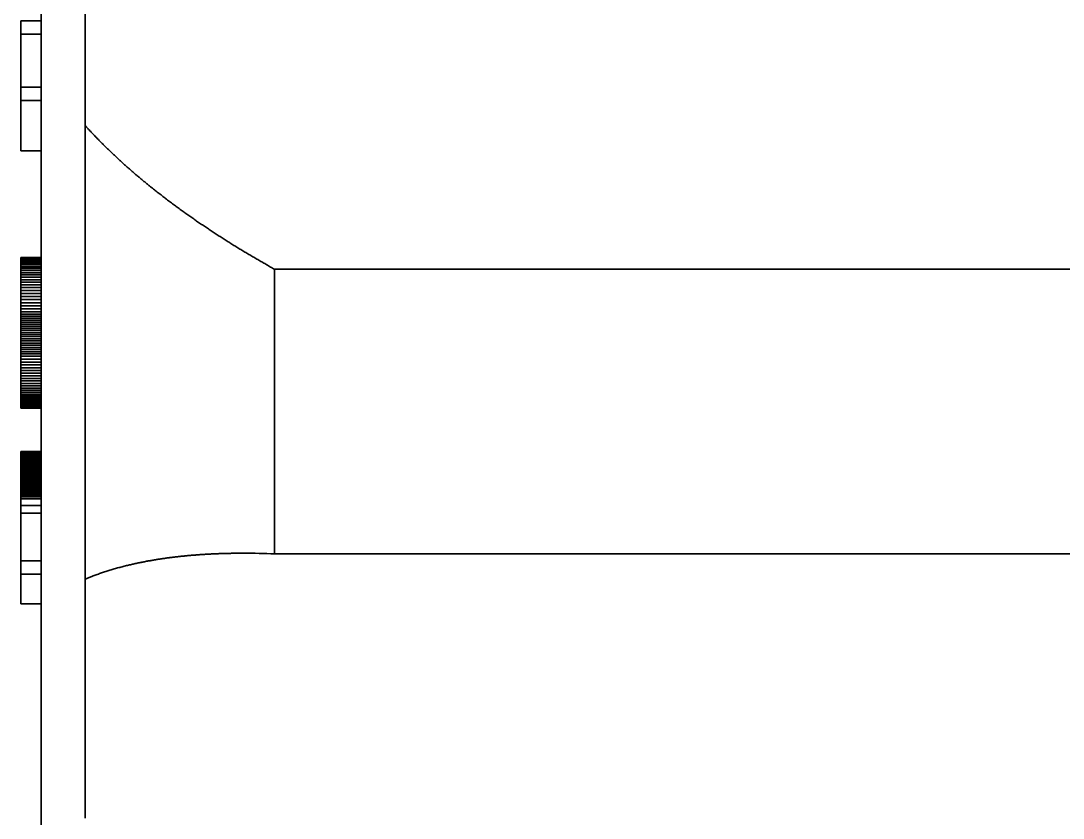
# Model space of a CAD drawing. Extents: x 23 to 417, y 3 to 294.
# Drawn here: x 45.24 to 52.93, y 200.03 to 205.91 of the extents above; entities that cross this region are included whole.
import ezdxf

# ---------------------------------------------------------------- set-up
doc = ezdxf.new("R2010")
doc.units = 0
doc.layers.get('0').update_dxf_attribs({"lineweight": 13})

# ---------------------------------------------------------------- blocks, each defined once
blk = doc.blocks.new('BLOCK4521')
at = {"color": 1, "lineweight": 35}
for p, q in [((-599.502, -22.625), (-599.502, 0)), ((-599.502, 0), (-599.502, -25.1)), ((-572.052, -16.36), (-596.058, -16.36)), ((-572.052, -20.56), (-596.058, -20.56))]:
    blk.add_line(p, q, dxfattribs=at)
at = {"color": 1, "lineweight": 35, "ltscale": 0.108185}
blk.add_line((-598.852, -14.241), (-598.852, -9.914), dxfattribs=at)
at = {"color": 1, "lineweight": 35, "ltscale": 0.0075}
for p, q in [((-599.502, -12.693), (-599.802, -12.693)), ((-599.502, -12.892), (-599.802, -12.892)), ((-599.502, -13.672), (-599.802, -13.672)), ((-599.502, -13.87), (-599.802, -13.87)), ((-599.502, -14.611), (-599.802, -14.611)), ((-599.502, -16.186), (-599.802, -16.186)), ((-599.502, -16.199), (-599.802, -16.199)), ((-599.502, -16.215), (-599.802, -16.215)), ((-599.502, -16.232), (-599.802, -16.232)), ((-599.502, -16.252), (-599.802, -16.252)), ((-599.502, -16.273), (-599.802, -16.273)), ((-599.502, -16.297), (-599.802, -16.297)), ((-599.502, -16.322), (-599.802, -16.322)), ((-599.502, -16.35), (-599.802, -16.35)), ((-599.502, -16.379), (-599.802, -16.379)), ((-599.502, -16.411), (-599.802, -16.411)), ((-599.502, -16.444), (-599.802, -16.444)), ((-599.502, -16.478), (-599.802, -16.478)), ((-599.502, -16.514), (-599.802, -16.514)), ((-599.502, -16.552), (-599.802, -16.552)), ((-599.502, -16.591), (-599.802, -16.591)), ((-599.502, -16.631), (-599.802, -16.631)), ((-599.502, -16.673), (-599.802, -16.673)), ((-599.502, -16.716), (-599.802, -16.716)), ((-599.502, -16.761), (-599.802, -16.761)), ((-599.502, -16.807), (-599.802, -16.807)), ((-599.502, -16.855), (-599.802, -16.855)), ((-599.502, -16.9), (-599.802, -16.9)), ((-599.502, -16.944), (-599.802, -16.944)), ((-599.502, -16.987), (-599.802, -16.987)), ((-599.502, -17.021), (-599.802, -17.021)), ((-599.502, -17.051), (-599.802, -17.051)), ((-599.502, -17.08), (-599.802, -17.08)), ((-599.502, -17.11), (-599.802, -17.11)), ((-599.502, -17.14), (-599.802, -17.14)), ((-599.502, -17.17), (-599.802, -17.17)), ((-599.502, -17.2), (-599.802, -17.2)), ((-599.502, -17.231), (-599.802, -17.231)), ((-599.502, -17.261), (-599.802, -17.261)), ((-599.502, -17.292), (-599.802, -17.292)), ((-599.502, -17.323), (-599.802, -17.323)), ((-599.502, -17.354), (-599.802, -17.354)), ((-599.502, -17.386), (-599.802, -17.386)), ((-599.502, -17.417), (-599.802, -17.417)), ((-599.502, -17.449), (-599.802, -17.449)), ((-599.502, -17.481), (-599.802, -17.481)), ((-599.502, -17.513), (-599.802, -17.513)), ((-599.502, -17.545), (-599.802, -17.545)), ((-599.502, -17.577), (-599.802, -17.577)), ((-599.502, -17.61), (-599.802, -17.61)), ((-599.502, -17.642), (-599.802, -17.642)), ((-599.502, -17.686), (-599.802, -17.686)), ((-599.502, -17.729), (-599.802, -17.729)), ((-599.502, -17.771), (-599.802, -17.771)), ((-599.502, -17.813), (-599.802, -17.813)), ((-599.502, -17.853), (-599.802, -17.853)), ((-599.502, -17.893), (-599.802, -17.893)), ((-599.502, -17.932), (-599.802, -17.932)), ((-599.502, -17.97), (-599.802, -17.97)), ((-599.502, -18.007), (-599.802, -18.007)), ((-599.502, -18.044), (-599.802, -18.044)), ((-599.502, -18.079), (-599.802, -18.079)), ((-599.502, -18.113), (-599.802, -18.113)), ((-599.502, -18.144), (-599.802, -18.144)), ((-599.502, -18.174), (-599.802, -18.174)), ((-599.502, -18.202), (-599.802, -18.202)), ((-599.502, -18.229), (-599.802, -18.229)), ((-599.502, -18.253), (-599.802, -18.253)), ((-599.502, -18.276), (-599.802, -18.276)), ((-599.502, -18.297), (-599.802, -18.297)), ((-599.502, -18.317), (-599.802, -18.317)), ((-599.502, -18.334), (-599.802, -18.334)), ((-599.502, -18.35), (-599.802, -18.35)), ((-599.502, -18.364), (-599.802, -18.364)), ((-599.502, -18.376), (-599.802, -18.376)), ((-599.502, -18.386), (-599.802, -18.386)), ((-599.502, -18.394), (-599.802, -18.394)), ((-599.502, -18.4), (-599.802, -18.4)), ((-599.502, -18.405), (-599.802, -18.405)), ((-599.502, -18.408), (-599.802, -18.408)), ((-599.502, -18.409), (-599.802, -18.409)), ((-599.502, -19.05), (-599.802, -19.05)), ((-599.502, -19.05), (-599.802, -19.05)), ((-599.502, -19.051), (-599.802, -19.051)), ((-599.502, -19.053), (-599.802, -19.053)), ((-599.502, -19.056), (-599.802, -19.056)), ((-599.502, -19.06), (-599.802, -19.06)), ((-599.502, -19.064), (-599.802, -19.064)), ((-599.502, -19.069), (-599.802, -19.069)), ((-599.502, -19.075), (-599.802, -19.075)), ((-599.502, -19.082), (-599.802, -19.082)), ((-599.502, -19.089), (-599.802, -19.089)), ((-599.502, -19.098), (-599.802, -19.098)), ((-599.502, -19.106), (-599.802, -19.106)), ((-599.502, -19.115), (-599.802, -19.115)), ((-599.502, -19.125), (-599.802, -19.125)), ((-599.502, -19.135), (-599.802, -19.135)), ((-599.502, -19.145), (-599.802, -19.145)), ((-599.502, -19.156), (-599.802, -19.156)), ((-599.502, -19.168), (-599.802, -19.168)), ((-599.502, -19.18), (-599.802, -19.18)), ((-599.502, -19.192), (-599.802, -19.192)), ((-599.502, -19.204), (-599.802, -19.204)), ((-599.502, -19.217), (-599.802, -19.217)), ((-599.502, -19.23), (-599.802, -19.23)), ((-599.502, -19.244), (-599.802, -19.244)), ((-599.502, -19.257), (-599.802, -19.257)), ((-599.502, -19.271), (-599.802, -19.271)), ((-599.502, -19.285), (-599.802, -19.285)), ((-599.502, -19.299), (-599.802, -19.299)), ((-599.502, -19.314), (-599.802, -19.314)), ((-599.502, -19.328), (-599.802, -19.328)), ((-599.502, -19.344), (-599.802, -19.344)), ((-599.502, -19.359), (-599.802, -19.359)), ((-599.502, -19.376), (-599.802, -19.376)), ((-599.502, -19.393), (-599.802, -19.393)), ((-599.502, -19.41), (-599.802, -19.41)), ((-599.502, -19.428), (-599.802, -19.428)), ((-599.502, -19.447), (-599.802, -19.447)), ((-599.502, -19.467), (-599.802, -19.467)), ((-599.502, -19.487), (-599.802, -19.487)), ((-599.502, -19.507), (-599.802, -19.507)), ((-599.502, -19.529), (-599.802, -19.529)), ((-599.502, -19.551), (-599.802, -19.551)), ((-599.502, -19.573), (-599.802, -19.573)), ((-599.502, -19.596), (-599.802, -19.596)), ((-599.502, -19.62), (-599.802, -19.62)), ((-599.502, -19.645), (-599.802, -19.645)), ((-599.502, -19.67), (-599.802, -19.67)), ((-599.502, -19.695), (-599.802, -19.695)), ((-599.502, -19.721), (-599.802, -19.721)), ((-599.502, -19.748), (-599.802, -19.748)), ((-599.502, -19.849), (-599.802, -19.849)), ((-599.502, -19.959), (-599.802, -19.959)), ((-599.502, -20.663), (-599.802, -20.663)), ((-599.502, -20.861), (-599.802, -20.861)), ((-599.502, -21.298), (-599.802, -21.298))]:
    blk.add_line(p, q, dxfattribs=at)
at = {"color": 1, "lineweight": 35, "ltscale": 0.004962}
blk.add_line((-599.802, -12.693), (-599.802, -12.892), dxfattribs=at)
at = {"color": 1, "lineweight": 35, "ltscale": 0.019492}
blk.add_line((-599.802, -12.892), (-599.802, -13.672), dxfattribs=at)
at = {"color": 1, "lineweight": 35, "ltscale": 0.004963}
for p, q in [((-599.802, -13.672), (-599.802, -13.87)), ((-599.802, -20.663), (-599.802, -20.861))]:
    blk.add_line(p, q, dxfattribs=at)
at = {"color": 1, "lineweight": 35, "ltscale": 0.018527}
blk.add_line((-599.802, -13.87), (-599.802, -14.611), dxfattribs=at)
at = {"color": 1, "lineweight": 35, "ltscale": 0.167327}
blk.add_line((-598.852, -20.934), (-598.852, -14.241), dxfattribs=at)
at = {"color": 1, "lineweight": 35, "ltscale": 0.039369}
blk.add_line((-599.502, -14.611), (-599.502, -16.186), dxfattribs=at)
at = {"color": 1, "lineweight": 35, "ltscale": 0.00033685}
blk.add_line((-599.802, -16.186), (-599.802, -16.199), dxfattribs=at)
at = {"color": 1, "lineweight": 35, "ltscale": 0.0003868}
blk.add_line((-599.802, -16.199), (-599.802, -16.215), dxfattribs=at)
at = {"color": 1, "lineweight": 35, "ltscale": 0.000436775}
blk.add_line((-599.802, -16.215), (-599.802, -16.232), dxfattribs=at)
at = {"color": 1, "lineweight": 35, "ltscale": 0.000486775}
blk.add_line((-599.802, -16.232), (-599.802, -16.252), dxfattribs=at)
at = {"color": 1, "lineweight": 35, "ltscale": 0.000536725}
blk.add_line((-599.802, -16.252), (-599.802, -16.273), dxfattribs=at)
at = {"color": 1, "lineweight": 35, "ltscale": 0.0005863}
blk.add_line((-599.802, -16.273), (-599.802, -16.297), dxfattribs=at)
at = {"color": 1, "lineweight": 35, "ltscale": 0.0006363}
blk.add_line((-599.802, -16.297), (-599.802, -16.322), dxfattribs=at)
at = {"color": 1, "lineweight": 35, "ltscale": 0.000686275}
blk.add_line((-599.802, -16.322), (-599.802, -16.35), dxfattribs=at)
at = {"color": 1, "lineweight": 35, "ltscale": 0.00073585}
blk.add_line((-599.802, -16.35), (-599.802, -16.379), dxfattribs=at)
at = {"color": 1, "lineweight": 35, "ltscale": 0.0007862}
blk.add_line((-599.802, -16.379), (-599.802, -16.411), dxfattribs=at)
at = {"color": 1, "lineweight": 35, "ltscale": 0.00082895}
blk.add_line((-599.802, -16.411), (-599.802, -16.444), dxfattribs=at)
at = {"color": 1, "lineweight": 35, "ltscale": 0.000864775}
blk.add_line((-599.802, -16.444), (-599.802, -16.478), dxfattribs=at)
at = {"color": 1, "lineweight": 35, "ltscale": 0.105014}
blk.add_line((-596.058, -16.36), (-596.058, -20.56), dxfattribs=at)
at = {"color": 1, "lineweight": 35, "ltscale": 0.000901025}
blk.add_line((-599.802, -16.478), (-599.802, -16.514), dxfattribs=at)
at = {"color": 1, "lineweight": 35, "ltscale": 0.000937275}
blk.add_line((-599.802, -16.514), (-599.802, -16.552), dxfattribs=at)
at = {"color": 1, "lineweight": 35, "ltscale": 0.000973125}
blk.add_line((-599.802, -16.552), (-599.802, -16.591), dxfattribs=at)
at = {"color": 1, "lineweight": 35, "ltscale": 0.001009}
for p, q in [((-599.802, -16.591), (-599.802, -16.631)), ((-599.802, -16.987), (-599.802, -17.027))]:
    blk.add_line(p, q, dxfattribs=at)
at = {"color": 1, "lineweight": 35, "ltscale": 0.001046}
blk.add_line((-599.802, -16.631), (-599.802, -16.673), dxfattribs=at)
at = {"color": 1, "lineweight": 35, "ltscale": 0.001081}
blk.add_line((-599.802, -16.673), (-599.802, -16.716), dxfattribs=at)
at = {"color": 1, "lineweight": 35, "ltscale": 0.001117}
blk.add_line((-599.802, -16.716), (-599.802, -16.761), dxfattribs=at)
at = {"color": 1, "lineweight": 35, "ltscale": 0.001154}
blk.add_line((-599.802, -16.761), (-599.802, -16.807), dxfattribs=at)
at = {"color": 1, "lineweight": 35, "ltscale": 0.00119}
blk.add_line((-599.802, -16.807), (-599.802, -16.855), dxfattribs=at)
at = {"color": 1, "lineweight": 35, "ltscale": 0.001144}
blk.add_line((-599.802, -16.855), (-599.802, -16.9), dxfattribs=at)
at = {"color": 1, "lineweight": 35, "ltscale": 0.001099}
blk.add_line((-599.802, -16.9), (-599.802, -16.944), dxfattribs=at)
at = {"color": 1, "lineweight": 35, "ltscale": 0.001054}
for p, q in [((-599.802, -16.944), (-599.802, -16.987)), ((-599.802, -17.729), (-599.802, -17.771))]:
    blk.add_line(p, q, dxfattribs=at)
at = {"color": 1, "lineweight": 35, "ltscale": 0.00073395}
blk.add_line((-599.802, -17.021), (-599.802, -17.051), dxfattribs=at)
at = {"color": 1, "lineweight": 35, "ltscale": 0.000738525}
blk.add_line((-599.802, -17.051), (-599.802, -17.08), dxfattribs=at)
at = {"color": 1, "lineweight": 35, "ltscale": 0.0007431}
blk.add_line((-599.802, -17.08), (-599.802, -17.11), dxfattribs=at)
at = {"color": 1, "lineweight": 35, "ltscale": 0.000747675}
blk.add_line((-599.802, -17.11), (-599.802, -17.14), dxfattribs=at)
at = {"color": 1, "lineweight": 35, "ltscale": 0.00075225}
blk.add_line((-599.802, -17.14), (-599.802, -17.17), dxfattribs=at)
at = {"color": 1, "lineweight": 35, "ltscale": 0.00075685}
blk.add_line((-599.802, -17.17), (-599.802, -17.2), dxfattribs=at)
at = {"color": 1, "lineweight": 35, "ltscale": 0.0007614}
blk.add_line((-599.802, -17.2), (-599.802, -17.231), dxfattribs=at)
at = {"color": 1, "lineweight": 35, "ltscale": 0.000766375}
blk.add_line((-599.802, -17.231), (-599.802, -17.261), dxfattribs=at)
at = {"color": 1, "lineweight": 35, "ltscale": 0.000770575}
blk.add_line((-599.802, -17.261), (-599.802, -17.292), dxfattribs=at)
at = {"color": 1, "lineweight": 35, "ltscale": 0.000775525}
blk.add_line((-599.802, -17.292), (-599.802, -17.323), dxfattribs=at)
at = {"color": 1, "lineweight": 35, "ltscale": 0.00077935}
blk.add_line((-599.802, -17.323), (-599.802, -17.354), dxfattribs=at)
at = {"color": 1, "lineweight": 35, "ltscale": 0.00034715}
blk.add_line((-599.802, -17.354), (-599.802, -17.368), dxfattribs=at)
at = {"color": 1, "lineweight": 35, "ltscale": 0.000783925}
blk.add_line((-599.802, -17.354), (-599.802, -17.386), dxfattribs=at)
at = {"color": 1, "lineweight": 35, "ltscale": 0.000787725}
blk.add_line((-599.802, -17.386), (-599.802, -17.417), dxfattribs=at)
at = {"color": 1, "lineweight": 35, "ltscale": 0.000791925}
blk.add_line((-599.802, -17.417), (-599.802, -17.449), dxfattribs=at)
at = {"color": 1, "lineweight": 35, "ltscale": 0.000796125}
blk.add_line((-599.802, -17.449), (-599.802, -17.481), dxfattribs=at)
at = {"color": 1, "lineweight": 35, "ltscale": 0.000800325}
blk.add_line((-599.802, -17.481), (-599.802, -17.513), dxfattribs=at)
at = {"color": 1, "lineweight": 35, "ltscale": 0.00080415}
blk.add_line((-599.802, -17.513), (-599.802, -17.545), dxfattribs=at)
at = {"color": 1, "lineweight": 35, "ltscale": 0.000808325}
blk.add_line((-599.802, -17.545), (-599.802, -17.577), dxfattribs=at)
at = {"color": 1, "lineweight": 35, "ltscale": 0.000812525}
blk.add_line((-599.802, -17.577), (-599.802, -17.61), dxfattribs=at)
at = {"color": 1, "lineweight": 35, "ltscale": 0.00081635}
blk.add_line((-599.802, -17.61), (-599.802, -17.642), dxfattribs=at)
at = {"color": 1, "lineweight": 35, "ltscale": 0.001095}
blk.add_line((-599.802, -17.642), (-599.802, -17.686), dxfattribs=at)
at = {"color": 1, "lineweight": 35, "ltscale": 0.001075}
blk.add_line((-599.802, -17.686), (-599.802, -17.729), dxfattribs=at)
at = {"color": 1, "lineweight": 35, "ltscale": 0.001034}
blk.add_line((-599.802, -17.771), (-599.802, -17.813), dxfattribs=at)
at = {"color": 1, "lineweight": 35, "ltscale": 0.001014}
blk.add_line((-599.802, -17.813), (-599.802, -17.853), dxfattribs=at)
at = {"color": 1, "lineweight": 35, "ltscale": 0.000993725}
blk.add_line((-599.802, -17.853), (-599.802, -17.893), dxfattribs=at)
at = {"color": 1, "lineweight": 35, "ltscale": 0.0009739}
blk.add_line((-599.802, -17.893), (-599.802, -17.932), dxfattribs=at)
at = {"color": 1, "lineweight": 35, "ltscale": 0.0009533}
blk.add_line((-599.802, -17.932), (-599.802, -17.97), dxfattribs=at)
at = {"color": 1, "lineweight": 35, "ltscale": 0.00093345}
blk.add_line((-599.802, -17.97), (-599.802, -18.007), dxfattribs=at)
at = {"color": 1, "lineweight": 35, "ltscale": 0.00091285}
blk.add_line((-599.802, -18.007), (-599.802, -18.044), dxfattribs=at)
at = {"color": 1, "lineweight": 35, "ltscale": 0.0008812}
blk.add_line((-599.802, -18.044), (-599.802, -18.079), dxfattribs=at)
at = {"color": 1, "lineweight": 35, "ltscale": 0.000836575}
blk.add_line((-599.802, -18.079), (-599.802, -18.113), dxfattribs=at)
at = {"color": 1, "lineweight": 35, "ltscale": 0.0007923}
blk.add_line((-599.802, -18.113), (-599.802, -18.144), dxfattribs=at)
at = {"color": 1, "lineweight": 35, "ltscale": 0.000748075}
blk.add_line((-599.802, -18.144), (-599.802, -18.174), dxfattribs=at)
at = {"color": 1, "lineweight": 35, "ltscale": 0.0007038}
blk.add_line((-599.802, -18.174), (-599.802, -18.202), dxfattribs=at)
at = {"color": 1, "lineweight": 35, "ltscale": 0.000659575}
blk.add_line((-599.802, -18.202), (-599.802, -18.229), dxfattribs=at)
at = {"color": 1, "lineweight": 35, "ltscale": 0.0006153}
blk.add_line((-599.802, -18.229), (-599.802, -18.253), dxfattribs=at)
at = {"color": 1, "lineweight": 35, "ltscale": 0.00057105}
blk.add_line((-599.802, -18.253), (-599.802, -18.276), dxfattribs=at)
at = {"color": 1, "lineweight": 35, "ltscale": 0.000526825}
blk.add_line((-599.802, -18.276), (-599.802, -18.297), dxfattribs=at)
at = {"color": 1, "lineweight": 35, "ltscale": 0.00048255}
blk.add_line((-599.802, -18.297), (-599.802, -18.317), dxfattribs=at)
at = {"color": 1, "lineweight": 35, "ltscale": 0.00043755}
blk.add_line((-599.802, -18.317), (-599.802, -18.334), dxfattribs=at)
at = {"color": 1, "lineweight": 35, "ltscale": 0.000391}
blk.add_line((-599.802, -18.334), (-599.802, -18.35), dxfattribs=at)
at = {"color": 1, "lineweight": 35, "ltscale": 0.000345625}
blk.add_line((-599.802, -18.35), (-599.802, -18.364), dxfattribs=at)
at = {"color": 1, "lineweight": 35, "ltscale": 0.000299075}
blk.add_line((-599.802, -18.364), (-599.802, -18.376), dxfattribs=at)
at = {"color": 1, "lineweight": 35, "ltscale": 0.000253275}
blk.add_line((-599.802, -18.376), (-599.802, -18.386), dxfattribs=at)
at = {"color": 1, "lineweight": 35, "ltscale": 0.00020715}
blk.add_line((-599.802, -18.386), (-599.802, -18.394), dxfattribs=at)
at = {"color": 1, "lineweight": 35, "ltscale": 0.00016135}
blk.add_line((-599.802, -18.394), (-599.802, -18.4), dxfattribs=at)
at = {"color": 1, "lineweight": 35, "ltscale": 0.000115225}
blk.add_line((-599.802, -18.4), (-599.802, -18.405), dxfattribs=at)
at = {"color": 1, "lineweight": 35, "ltscale": 6.9025e-05}
blk.add_line((-599.802, -18.405), (-599.802, -18.408), dxfattribs=at)
at = {"color": 1, "lineweight": 35, "ltscale": 0.016039}
blk.add_line((-599.502, -18.409), (-599.502, -19.05), dxfattribs=at)
at = {"color": 1, "lineweight": 35, "ltscale": 2.9775e-05}
blk.add_line((-599.802, -19.05), (-599.802, -19.051), dxfattribs=at)
at = {"color": 1, "lineweight": 35, "ltscale": 4.9975e-05}
blk.add_line((-599.802, -19.051), (-599.802, -19.053), dxfattribs=at)
at = {"color": 1, "lineweight": 35, "ltscale": 6.98e-05}
blk.add_line((-599.802, -19.053), (-599.802, -19.056), dxfattribs=at)
at = {"color": 1, "lineweight": 35, "ltscale": 8.965e-05}
blk.add_line((-599.802, -19.056), (-599.802, -19.06), dxfattribs=at)
at = {"color": 1, "lineweight": 35, "ltscale": 0.00010985}
blk.add_line((-599.802, -19.06), (-599.802, -19.064), dxfattribs=at)
at = {"color": 1, "lineweight": 35, "ltscale": 0.0001297}
blk.add_line((-599.802, -19.064), (-599.802, -19.069), dxfattribs=at)
at = {"color": 1, "lineweight": 35, "ltscale": 0.00014955}
blk.add_line((-599.802, -19.069), (-599.802, -19.075), dxfattribs=at)
at = {"color": 1, "lineweight": 35, "ltscale": 0.00016975}
blk.add_line((-599.802, -19.075), (-599.802, -19.082), dxfattribs=at)
at = {"color": 1, "lineweight": 35, "ltscale": 0.000189575}
blk.add_line((-599.802, -19.082), (-599.802, -19.089), dxfattribs=at)
at = {"color": 1, "lineweight": 35, "ltscale": 0.00020485}
blk.add_line((-599.802, -19.089), (-599.802, -19.098), dxfattribs=at)
at = {"color": 1, "lineweight": 35, "ltscale": 0.000216675}
blk.add_line((-599.802, -19.098), (-599.802, -19.106), dxfattribs=at)
at = {"color": 1, "lineweight": 35, "ltscale": 0.000227375}
blk.add_line((-599.802, -19.106), (-599.802, -19.115), dxfattribs=at)
at = {"color": 1, "lineweight": 35, "ltscale": 0.000239175}
blk.add_line((-599.802, -19.115), (-599.802, -19.125), dxfattribs=at)
at = {"color": 1, "lineweight": 35, "ltscale": 0.00025025}
blk.add_line((-599.802, -19.125), (-599.802, -19.135), dxfattribs=at)
at = {"color": 1, "lineweight": 35, "ltscale": 0.0002613}
blk.add_line((-599.802, -19.135), (-599.802, -19.145), dxfattribs=at)
at = {"color": 1, "lineweight": 35, "ltscale": 0.00027275}
blk.add_line((-599.802, -19.145), (-599.802, -19.156), dxfattribs=at)
at = {"color": 1, "lineweight": 35, "ltscale": 0.000283825}
blk.add_line((-599.802, -19.156), (-599.802, -19.168), dxfattribs=at)
at = {"color": 1, "lineweight": 35, "ltscale": 0.00029525}
blk.add_line((-599.802, -19.168), (-599.802, -19.18), dxfattribs=at)
at = {"color": 1, "lineweight": 35, "ltscale": 0.000306325}
blk.add_line((-599.802, -19.18), (-599.802, -19.192), dxfattribs=at)
at = {"color": 1, "lineweight": 35, "ltscale": 0.000315075}
blk.add_line((-599.802, -19.192), (-599.802, -19.204), dxfattribs=at)
at = {"color": 1, "lineweight": 35, "ltscale": 0.000320825}
blk.add_line((-599.802, -19.204), (-599.802, -19.217), dxfattribs=at)
at = {"color": 1, "lineweight": 35, "ltscale": 0.000326925}
blk.add_line((-599.802, -19.217), (-599.802, -19.23), dxfattribs=at)
at = {"color": 1, "lineweight": 35, "ltscale": 0.00033265}
blk.add_line((-599.802, -19.23), (-599.802, -19.244), dxfattribs=at)
at = {"color": 1, "lineweight": 35, "ltscale": 0.00033835}
blk.add_line((-599.802, -19.244), (-599.802, -19.257), dxfattribs=at)
at = {"color": 1, "lineweight": 35, "ltscale": 0.000344475}
blk.add_line((-599.802, -19.257), (-599.802, -19.271), dxfattribs=at)
at = {"color": 1, "lineweight": 35, "ltscale": 0.000350575}
blk.add_line((-599.802, -19.271), (-599.802, -19.285), dxfattribs=at)
at = {"color": 1, "lineweight": 35, "ltscale": 0.0003559}
blk.add_line((-599.802, -19.285), (-599.802, -19.299), dxfattribs=at)
at = {"color": 1, "lineweight": 35, "ltscale": 0.0003624}
blk.add_line((-599.802, -19.299), (-599.802, -19.314), dxfattribs=at)
at = {"color": 1, "lineweight": 35, "ltscale": 0.000367725}
blk.add_line((-599.802, -19.314), (-599.802, -19.328), dxfattribs=at)
at = {"color": 1, "lineweight": 35, "ltscale": 0.0003788}
blk.add_line((-599.802, -19.328), (-599.802, -19.344), dxfattribs=at)
at = {"color": 1, "lineweight": 35, "ltscale": 0.000393675}
blk.add_line((-599.802, -19.344), (-599.802, -19.359), dxfattribs=at)
at = {"color": 1, "lineweight": 35, "ltscale": 0.000409325}
blk.add_line((-599.802, -19.359), (-599.802, -19.376), dxfattribs=at)
at = {"color": 1, "lineweight": 35, "ltscale": 0.000424575}
blk.add_line((-599.802, -19.376), (-599.802, -19.393), dxfattribs=at)
at = {"color": 1, "lineweight": 35, "ltscale": 0.000440225}
blk.add_line((-599.802, -19.393), (-599.802, -19.41), dxfattribs=at)
at = {"color": 1, "lineweight": 35, "ltscale": 0.000455075}
blk.add_line((-599.802, -19.41), (-599.802, -19.428), dxfattribs=at)
at = {"color": 1, "lineweight": 35, "ltscale": 0.00047075}
blk.add_line((-599.802, -19.428), (-599.802, -19.447), dxfattribs=at)
at = {"color": 1, "lineweight": 35, "ltscale": 0.000486}
blk.add_line((-599.802, -19.447), (-599.802, -19.467), dxfattribs=at)
at = {"color": 1, "lineweight": 35, "ltscale": 0.00050125}
blk.add_line((-599.802, -19.467), (-599.802, -19.487), dxfattribs=at)
at = {"color": 1, "lineweight": 35, "ltscale": 0.000516875}
blk.add_line((-599.802, -19.487), (-599.802, -19.507), dxfattribs=at)
at = {"color": 1, "lineweight": 35, "ltscale": 0.00053215}
blk.add_line((-599.802, -19.507), (-599.802, -19.529), dxfattribs=at)
at = {"color": 1, "lineweight": 35, "ltscale": 0.0005478}
blk.add_line((-599.802, -19.529), (-599.802, -19.551), dxfattribs=at)
at = {"color": 1, "lineweight": 35, "ltscale": 0.000563425}
blk.add_line((-599.802, -19.551), (-599.802, -19.573), dxfattribs=at)
at = {"color": 1, "lineweight": 35, "ltscale": 0.000579075}
blk.add_line((-599.802, -19.573), (-599.802, -19.596), dxfattribs=at)
at = {"color": 1, "lineweight": 35, "ltscale": 0.000594325}
blk.add_line((-599.802, -19.596), (-599.802, -19.62), dxfattribs=at)
at = {"color": 1, "lineweight": 35, "ltscale": 0.00061035}
blk.add_line((-599.802, -19.62), (-599.802, -19.645), dxfattribs=at)
at = {"color": 1, "lineweight": 35, "ltscale": 0.000626}
blk.add_line((-599.802, -19.645), (-599.802, -19.67), dxfattribs=at)
at = {"color": 1, "lineweight": 35, "ltscale": 0.00064125}
blk.add_line((-599.802, -19.67), (-599.802, -19.695), dxfattribs=at)
at = {"color": 1, "lineweight": 35, "ltscale": 0.0006569}
blk.add_line((-599.802, -19.695), (-599.802, -19.721), dxfattribs=at)
at = {"color": 1, "lineweight": 35, "ltscale": 0.0006729}
blk.add_line((-599.802, -19.721), (-599.802, -19.748), dxfattribs=at)
at = {"color": 1, "lineweight": 35, "ltscale": 0.002527}
blk.add_line((-599.802, -19.748), (-599.802, -19.849), dxfattribs=at)
at = {"color": 1, "lineweight": 35, "ltscale": 0.002737}
blk.add_line((-599.802, -19.849), (-599.802, -19.959), dxfattribs=at)
at = {"color": 1, "lineweight": 35, "ltscale": 0.017599}
blk.add_line((-599.802, -19.959), (-599.802, -20.663), dxfattribs=at)
at = {"color": 1, "lineweight": 35, "ltscale": 0.010914}
blk.add_line((-599.802, -20.861), (-599.802, -21.298), dxfattribs=at)
at = {"color": 1, "lineweight": 35, "ltscale": 0.088192}
blk.add_line((-598.852, -24.462), (-598.852, -20.934), dxfattribs=at)
at = {"color": 1, "lineweight": 35, "ltscale": 0.0688}
blk.add_line((-599.502, -21.298), (-599.502, -24.05), dxfattribs=at)
at = {"color": 1, "lineweight": 35}
blk.add_arc((-596.52, -31.561), 11.01, 87.5925, 89.9709, dxfattribs=at)
for points, knots in [([(-598.852, -14.241), (-598.755, -14.348), (-598.656, -14.452), (-598.555, -14.553), (-598.244, -14.851), (-597.917, -15.127), (-597.693, -15.302), (-597.24, -15.636), (-596.772, -15.941), (-596.536, -16.087), (-596.298, -16.226), (-596.058, -16.36)], [0, 0, 0, 0, 0, 0, 1.252472, 1.252472, 1.252472, 3.747589, 3.747589, 3.747589, 6.220086, 6.220086, 6.220086, 6.220086, 6.220086, 6.220086]), ([(-596.514, -20.551), (-596.715, -20.551), (-596.914, -20.556), (-597.111, -20.566), (-597.55, -20.601), (-597.976, -20.669), (-598.206, -20.717), (-598.474, -20.789), (-598.729, -20.884), (-598.77, -20.9), (-598.811, -20.917), (-598.852, -20.934)], [0, 0, 0, 0, 0, 0, 2.005739, 2.005739, 2.005739, 4.478963, 4.478963, 4.478963, 4.961969, 4.961969, 4.961969, 4.961969, 4.961969, 4.961969])]:
    blk.add_open_spline(points, degree=5, knots=knots, dxfattribs=at)

msp = doc.modelspace()

# ---------------------------------------------------------------- block references
at = {"lineweight": 0, "xscale": 0.5, "yscale": 0.5, "zscale": 0.5}
msp.add_blockref('BLOCK4521', (345.1414, 212.2613), dxfattribs=at)

doc.saveas('drawing.dxf')
